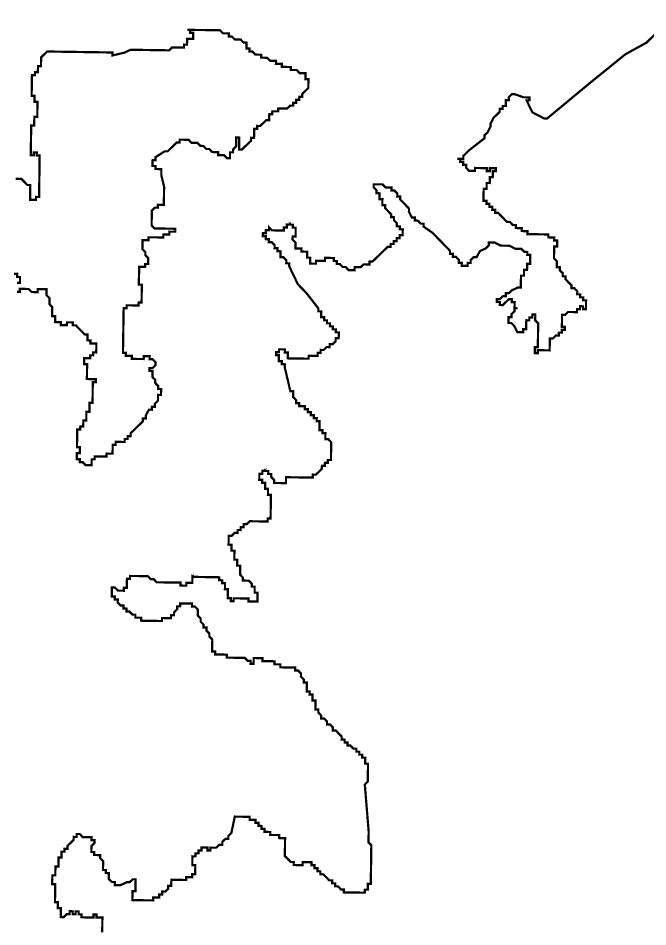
# Model space of a CAD drawing. Header units: metres. Extents: x 257673 to 289848, y 2129691 to 2228029.
# Drawn here: x 270455 to 271297, y 2143651 to 2144867 of the extents above; entities that cross this region are included whole.
import ezdxf

# ---------------------------------------------------------------- set-up
doc = ezdxf.new("R2010")
doc.units = ezdxf.units.M
doc.header["$MEASUREMENT"] = 0
doc.layers.add('HAZARDS LINE', color=1, linetype='Continuous')

msp = doc.modelspace()

# ---------------------------------------------------------------- linework, layer by layer
at = {"layer": 'HAZARDS LINE', "lineweight": 18}
msp.add_lwpolyline([(270567.1, 2143643.6, 2.98, 2.98, 0), (270567.4, 2143663.5, 2.98, 2.98, 0), (270559.4, 2143663.6, 2.98, 2.98, 0), (270559.4, 2143667.6, 2.98, 2.98, 0), (270555.5, 2143667.6, 2.98, 2.98, 0), (270555.4, 2143663.6, 2.98, 2.98, 0), (270539.5, 2143663.8, 2.98, 2.98, 0), (270539.6, 2143667.8, 2.98, 2.98, 0), (270535.6, 2143667.9, 2.98, 2.98, 0), (270535.6, 2143671.8, 2.98, 2.98, 0), (270531.7, 2143671.9, 2.98, 2.98, 0), (270531.6, 2143667.9, 2.98, 2.98, 0), (270527.6, 2143668, 2.98, 2.98, 0), (270527.7, 2143671.9, 2.98, 2.98, 0), (270523.7, 2143672, 2.98, 2.98, 0), (270523.6, 2143668, 2.98, 2.98, 0), (270519.7, 2143668.1, 2.98, 2.98, 0), (270515.6, 2143664.1, 2.98, 2.98, 0), (270511.7, 2143664.2, 2.98, 2.98, 0), (270511.8, 2143676.1, 2.98, 2.98, 0), (270507.8, 2143676.2, 2.98, 2.98, 0), (270507.9, 2143684.1, 2.98, 2.98, 0), (270504, 2143684.2, 2.98, 2.98, 0), (270504.3, 2143708.1, 2.98, 2.98, 0), (270500.3, 2143708.1, 2.98, 2.98, 0), (270500.4, 2143720, 2.98, 2.98, 0), (270504.4, 2143720, 2.98, 2.98, 0), (270504.6, 2143731.9, 2.98, 2.98, 0), (270508.6, 2143731.9, 2.98, 2.98, 0), (270508.7, 2143743.8, 2.98, 2.98, 0), (270512.7, 2143743.8, 2.98, 2.98, 0), (270512.8, 2143751.7, 2.98, 2.98, 0), (270516.8, 2143751.7, 2.98, 2.98, 0), (270516.8, 2143755.6, 2.98, 2.98, 0), (270520.8, 2143755.6, 2.98, 2.98, 0), (270520.8, 2143759.6, 2.98, 2.98, 0), (270524.9, 2143763.5, 2.98, 2.98, 0), (270528.9, 2143767.4, 2.98, 2.98, 0), (270529, 2143771.4, 2.98, 2.98, 0), (270532.9, 2143771.3, 2.98, 2.98, 0), (270533, 2143775.3, 2.98, 2.98, 0), (270537, 2143775.3, 2.98, 2.98, 0), (270540.9, 2143771.2, 2.98, 2.98, 0), (270552.8, 2143771.1, 2.98, 2.98, 0), (270552.8, 2143767.1, 2.98, 2.98, 0), (270556.7, 2143767.1, 2.98, 2.98, 0), (270556.7, 2143763.1, 2.98, 2.98, 0), (270552.7, 2143759.2, 2.98, 2.98, 0), (270552.6, 2143751.2, 2.98, 2.98, 0), (270556.5, 2143751.1, 2.98, 2.98, 0), (270556.5, 2143747.2, 2.98, 2.98, 0), (270564.4, 2143747.1, 2.98, 2.98, 0), (270564.4, 2143743.1, 2.98, 2.98, 0), (270568.3, 2143739.1, 2.98, 2.98, 0), (270568.2, 2143727.1, 2.98, 2.98, 0), (270572.1, 2143727.1, 2.98, 2.98, 0), (270572.1, 2143723.1, 2.98, 2.98, 0), (270576.1, 2143723, 2.98, 2.98, 0), (270576, 2143715.1, 2.98, 2.98, 0), (270579.9, 2143711.1, 2.98, 2.98, 0), (270583.9, 2143711, 2.98, 2.98, 0), (270583.8, 2143707, 2.98, 2.98, 0), (270591.8, 2143706.9, 2.98, 2.98, 0), (270599.8, 2143710.8, 2.98, 2.98, 0), (270603.8, 2143710.8, 2.98, 2.98, 0), (270607.8, 2143714.7, 2.98, 2.98, 0), (270611.8, 2143714.6, 2.98, 2.98, 0), (270611.6, 2143698.7, 2.98, 2.98, 0), (270607.6, 2143698.8, 2.98, 2.98, 0), (270607.4, 2143686.8, 2.98, 2.98, 0), (270635.3, 2143686.5, 2.98, 2.98, 0), (270635.3, 2143690.5, 2.98, 2.98, 0), (270643.3, 2143690.4, 2.98, 2.98, 0), (270643.3, 2143694.3, 2.98, 2.98, 0), (270647.3, 2143694.3, 2.98, 2.98, 0), (270647.4, 2143698.3, 2.98, 2.98, 0), (270651.3, 2143698.2, 2.98, 2.98, 0), (270655.4, 2143702.1, 2.98, 2.98, 0), (270655.4, 2143706.1, 2.98, 2.98, 0), (270659.4, 2143706.1, 2.98, 2.98, 0), (270659.5, 2143714, 2.98, 2.98, 0), (270679.4, 2143713.8, 2.98, 2.98, 0), (270679.4, 2143717.7, 2.98, 2.98, 0), (270687.4, 2143717.6, 2.98, 2.98, 0), (270687.4, 2143721.6, 2.98, 2.98, 0), (270691.4, 2143721.6, 2.98, 2.98, 0), (270691.6, 2143733.5, 2.98, 2.98, 0), (270687.6, 2143733.6, 2.98, 2.98, 0), (270687.7, 2143745.5, 2.98, 2.98, 0), (270691.7, 2143745.4, 2.98, 2.98, 0), (270691.8, 2143749.4, 2.98, 2.98, 0), (270695.8, 2143749.4, 2.98, 2.98, 0), (270695.8, 2143753.3, 2.98, 2.98, 0), (270699.8, 2143753.3, 2.98, 2.98, 0), (270699.8, 2143757.3, 2.98, 2.98, 0), (270707.8, 2143757.2, 2.98, 2.98, 0), (270707.7, 2143753.2, 2.98, 2.98, 0), (270711.7, 2143753.1, 2.98, 2.98, 0), (270711.8, 2143757.1, 2.98, 2.98, 0), (270719.7, 2143757, 2.98, 2.98, 0), (270723.7, 2143760.9, 2.98, 2.98, 0), (270727.7, 2143760.9, 2.98, 2.98, 0), (270727.8, 2143764.9, 2.98, 2.98, 0), (270731.8, 2143768.8, 2.98, 2.98, 0), (270735.8, 2143768.7, 2.98, 2.98, 0), (270735.8, 2143772.7, 2.98, 2.98, 0), (270739.9, 2143776.7, 2.98, 2.98, 0), (270740.2, 2143778.8, 2.98, 2.98, 0), (270744.4, 2143798.6, 2.98, 2.98, 0), (270764.3, 2143798.3, 2.98, 2.98, 0), (270764.3, 2143794.3, 2.98, 2.98, 0), (270772.2, 2143794.2, 2.98, 2.98, 0), (270772.2, 2143790.2, 2.98, 2.98, 0), (270776.1, 2143790.2, 2.98, 2.98, 0), (270776.1, 2143786.2, 2.98, 2.98, 0), (270780, 2143786.1, 2.98, 2.98, 0), (270780, 2143782.2, 2.98, 2.98, 0), (270784, 2143782.1, 2.98, 2.98, 0), (270783.9, 2143778.1, 2.98, 2.98, 0), (270787.9, 2143778.1, 2.98, 2.98, 0), (270791.9, 2143778, 2.98, 2.98, 0), (270791.8, 2143774, 2.98, 2.98, 0), (270803.7, 2143773.9, 2.98, 2.98, 0), (270803.7, 2143769.9, 2.98, 2.98, 0), (270811.6, 2143769.8, 2.98, 2.98, 0), (270811.3, 2143745.9, 2.98, 2.98, 0), (270815.3, 2143741.9, 2.98, 2.98, 0), (270819.2, 2143737.9, 2.98, 2.98, 0), (270823.2, 2143737.8, 2.98, 2.98, 0), (270823.1, 2143733.8, 2.98, 2.98, 0), (270835, 2143733.7, 2.98, 2.98, 0), (270835.1, 2143737.7, 2.98, 2.98, 0), (270847, 2143737.5, 2.98, 2.98, 0), (270847, 2143733.5, 2.98, 2.98, 0), (270851, 2143733.5, 2.98, 2.98, 0), (270850.9, 2143729.5, 2.98, 2.98, 0), (270854.9, 2143729.5, 2.98, 2.98, 0), (270854.8, 2143725.5, 2.98, 2.98, 0), (270858.8, 2143725.4, 2.98, 2.98, 0), (270858.8, 2143721.5, 2.98, 2.98, 0), (270862.7, 2143721.4, 2.98, 2.98, 0), (270866.7, 2143717.4, 2.98, 2.98, 0), (270870.6, 2143713.3, 2.98, 2.98, 0), (270874.6, 2143713.3, 2.98, 2.98, 0), (270874.5, 2143709.3, 2.98, 2.98, 0), (270878.5, 2143709.3, 2.98, 2.98, 0), (270878.4, 2143705.3, 2.98, 2.98, 0), (270882.4, 2143705.2, 2.98, 2.98, 0), (270886.3, 2143701.2, 2.98, 2.98, 0), (270890.3, 2143701.2, 2.98, 2.98, 0), (270890.3, 2143697.2, 2.98, 2.98, 0), (270918.1, 2143696.8, 2.98, 2.98, 0), (270918.2, 2143700.8, 2.98, 2.98, 0), (270922.1, 2143700.8, 2.98, 2.98, 0), (270922.2, 2143708.7, 2.98, 2.98, 0), (270926.2, 2143708.7, 2.98, 2.98, 0), (270926.9, 2143760.4, 2.98, 2.98, 0), (270923, 2143764.4, 2.98, 2.98, 0), (270923.4, 2143777.8, 2.98, 2.98, 0), (270918.2, 2143841.6, 2.98, 2.98, 0), (270922.2, 2143845.5, 2.98, 2.98, 0), (270922.5, 2143869.3, 2.98, 2.98, 0), (270918.6, 2143869.4, 2.98, 2.98, 0), (270918.7, 2143877.4, 2.98, 2.98, 0), (270914.7, 2143877.4, 2.98, 2.98, 0), (270914.8, 2143881.4, 2.98, 2.98, 0), (270910.8, 2143881.5, 2.98, 2.98, 0), (270910.9, 2143885.4, 2.98, 2.98, 0), (270906.9, 2143885.5, 2.98, 2.98, 0), (270906.9, 2143889.5, 2.98, 2.98, 0), (270903, 2143889.5, 2.98, 2.98, 0), (270899, 2143893.6, 2.98, 2.98, 0), (270895.1, 2143893.6, 2.98, 2.98, 0), (270895.1, 2143897.6, 2.98, 2.98, 0), (270891.2, 2143897.6, 2.98, 2.98, 0), (270891.2, 2143901.6, 2.98, 2.98, 0), (270887.2, 2143901.7, 2.98, 2.98, 0), (270887.3, 2143905.7, 2.98, 2.98, 0), (270883.4, 2143909.7, 2.98, 2.98, 0), (270879.5, 2143913.7, 2.98, 2.98, 0), (270875.5, 2143913.8, 2.98, 2.98, 0), (270875.6, 2143917.8, 2.98, 2.98, 0), (270871.6, 2143921.8, 2.98, 2.98, 0), (270867.7, 2143921.9, 2.98, 2.98, 0), (270867.7, 2143925.8, 2.98, 2.98, 0), (270863.8, 2143929.9, 2.98, 2.98, 0), (270859.8, 2143929.9, 2.98, 2.98, 0), (270859.9, 2143933.9, 2.98, 2.98, 0), (270856, 2143937.9, 2.98, 2.98, 0), (270856, 2143941.9, 2.98, 2.98, 0), (270852.1, 2143942, 2.98, 2.98, 0), (270852.2, 2143953.9, 2.98, 2.98, 0), (270848.3, 2143954, 2.98, 2.98, 0), (270848.4, 2143961.9, 2.98, 2.98, 0), (270844.4, 2143962, 2.98, 2.98, 0), (270844.5, 2143965.9, 2.98, 2.98, 0), (270840.5, 2143966, 2.98, 2.98, 0), (270840.7, 2143977.9, 2.98, 2.98, 0), (270836.7, 2143978, 2.98, 2.98, 0), (270836.7, 2143982, 2.98, 2.98, 0), (270832.8, 2143986, 2.98, 2.98, 0), (270832.9, 2143990, 2.98, 2.98, 0), (270829, 2143994, 2.98, 2.98, 0), (270825, 2143994.1, 2.98, 2.98, 0), (270825.1, 2143998, 2.98, 2.98, 0), (270805.2, 2143998.3, 2.98, 2.98, 0), (270805.2, 2144002.3, 2.98, 2.98, 0), (270797.3, 2144002.4, 2.98, 2.98, 0), (270797.4, 2144006.4, 2.98, 2.98, 0), (270781.5, 2144006.6, 2.98, 2.98, 0), (270781.5, 2144010.6, 2.98, 2.98, 0), (270769.6, 2144010.8, 2.98, 2.98, 0), (270769.5, 2144002.8, 2.98, 2.98, 0), (270765.5, 2144002.9, 2.98, 2.98, 0), (270765.6, 2144006.9, 2.98, 2.98, 0), (270761.6, 2144006.9, 2.98, 2.98, 0), (270757.7, 2144011, 2.98, 2.98, 0), (270733.8, 2144011.3, 2.98, 2.98, 0), (270733.9, 2144015.3, 2.98, 2.98, 0), (270718, 2144015.5, 2.98, 2.98, 0), (270718, 2144019.5, 2.98, 2.98, 0), (270714.1, 2144019.6, 2.98, 2.98, 0), (270714.3, 2144035.5, 2.98, 2.98, 0), (270710.4, 2144039.5, 2.98, 2.98, 0), (270710.4, 2144043.5, 2.98, 2.98, 0), (270706.5, 2144047.5, 2.98, 2.98, 0), (270706.6, 2144051.5, 2.98, 2.98, 0), (270702.6, 2144051.5, 2.98, 2.98, 0), (270702.7, 2144055.5, 2.98, 2.98, 0), (270698.7, 2144059.6, 2.98, 2.98, 0), (270698.8, 2144063.5, 2.98, 2.98, 0), (270694.9, 2144067.6, 2.98, 2.98, 0), (270695, 2144075.5, 2.98, 2.98, 0), (270691.1, 2144079.6, 2.98, 2.98, 0), (270687.1, 2144079.6, 2.98, 2.98, 0), (270687.2, 2144083.6, 2.98, 2.98, 0), (270671.3, 2144083.8, 2.98, 2.98, 0), (270671.2, 2144079.9, 2.98, 2.98, 0), (270667.2, 2144079.9, 2.98, 2.98, 0), (270667.2, 2144075.9, 2.98, 2.98, 0), (270663.2, 2144072, 2.98, 2.98, 0), (270663.1, 2144068, 2.98, 2.98, 0), (270659.1, 2144068.1, 2.98, 2.98, 0), (270659.1, 2144064.1, 2.98, 2.98, 0), (270647.1, 2144064.3, 2.98, 2.98, 0), (270647.1, 2144060.3, 2.98, 2.98, 0), (270619.2, 2144060.7, 2.98, 2.98, 0), (270619.3, 2144064.7, 2.98, 2.98, 0), (270611.4, 2144064.8, 2.98, 2.98, 0), (270611.4, 2144068.8, 2.98, 2.98, 0), (270607.4, 2144068.9, 2.98, 2.98, 0), (270603.5, 2144072.9, 2.98, 2.98, 0), (270599.6, 2144073, 2.98, 2.98, 0), (270599.6, 2144076.9, 2.98, 2.98, 0), (270595.6, 2144077, 2.98, 2.98, 0), (270595.7, 2144081, 2.98, 2.98, 0), (270591.7, 2144081, 2.98, 2.98, 0), (270587.8, 2144085.1, 2.98, 2.98, 0), (270587.9, 2144089, 2.98, 2.98, 0), (270583.9, 2144089.1, 2.98, 2.98, 0), (270583.9, 2144093.1, 2.98, 2.98, 0), (270580, 2144093.1, 2.98, 2.98, 0), (270580.1, 2144105.1, 2.98, 2.98, 0), (270584.1, 2144105, 2.98, 2.98, 0), (270588, 2144101, 2.98, 2.98, 0), (270596, 2144100.8, 2.98, 2.98, 0), (270596, 2144104.8, 2.98, 2.98, 0), (270600, 2144104.8, 2.98, 2.98, 0), (270600.2, 2144116.7, 2.98, 2.98, 0), (270604.2, 2144116.6, 2.98, 2.98, 0), (270604.2, 2144120.6, 2.98, 2.98, 0), (270628.1, 2144120.3, 2.98, 2.98, 0), (270632, 2144116.2, 2.98, 2.98, 0), (270636, 2144116.2, 2.98, 2.98, 0), (270639.9, 2144112.1, 2.98, 2.98, 0), (270671.7, 2144111.7, 2.98, 2.98, 0), (270671.6, 2144107.7, 2.98, 2.98, 0), (270679.6, 2144107.6, 2.98, 2.98, 0), (270679.6, 2144111.5, 2.98, 2.98, 0), (270687.6, 2144111.4, 2.98, 2.98, 0), (270687.7, 2144119.4, 2.98, 2.98, 0), (270723.5, 2144118.8, 2.98, 2.98, 0), (270723.4, 2144114.9, 2.98, 2.98, 0), (270727.4, 2144114.8, 2.98, 2.98, 0), (270727.3, 2144110.8, 2.98, 2.98, 0), (270731.3, 2144110.8, 2.98, 2.98, 0), (270731.2, 2144102.8, 2.98, 2.98, 0), (270735.2, 2144102.8, 2.98, 2.98, 0), (270735, 2144090.8, 2.98, 2.98, 0), (270739, 2144090.8, 2.98, 2.98, 0), (270738.9, 2144086.8, 2.98, 2.98, 0), (270742.9, 2144086.7, 2.98, 2.98, 0), (270742.9, 2144090.7, 2.98, 2.98, 0), (270762.8, 2144090.4, 2.98, 2.98, 0), (270762.8, 2144086.4, 2.98, 2.98, 0), (270774.7, 2144086.3, 2.98, 2.98, 0), (270774.9, 2144098.2, 2.98, 2.98, 0), (270770.9, 2144098.3, 2.98, 2.98, 0), (270771, 2144106.2, 2.98, 2.98, 0), (270767, 2144106.3, 2.98, 2.98, 0), (270767.1, 2144110.2, 2.98, 2.98, 0), (270763.2, 2144114.3, 2.98, 2.98, 0), (270755.2, 2144114.4, 2.98, 2.98, 0), (270755.3, 2144118.4, 2.98, 2.98, 0), (270751.4, 2144122.4, 2.98, 2.98, 0), (270751.5, 2144134.3, 2.98, 2.98, 0), (270747.6, 2144134.4, 2.98, 2.98, 0), (270747.7, 2144142.3, 2.98, 2.98, 0), (270743.7, 2144142.4, 2.98, 2.98, 0), (270743.9, 2144154.3, 2.98, 2.98, 0), (270739.9, 2144154.4, 2.98, 2.98, 0), (270740, 2144162.3, 2.98, 2.98, 0), (270736.1, 2144162.4, 2.98, 2.98, 0), (270736.2, 2144174.3, 2.98, 2.98, 0), (270740.2, 2144174.3, 2.98, 2.98, 0), (270744.2, 2144178.2, 2.98, 2.98, 0), (270748.2, 2144178.1, 2.98, 2.98, 0), (270748.3, 2144182.1, 2.98, 2.98, 0), (270752.2, 2144182, 2.98, 2.98, 0), (270752.3, 2144186, 2.98, 2.98, 0), (270756.3, 2144186, 2.98, 2.98, 0), (270756.3, 2144189.9, 2.98, 2.98, 0), (270760.3, 2144189.9, 2.98, 2.98, 0), (270764.4, 2144193.8, 2.98, 2.98, 0), (270788.2, 2144193.4, 2.98, 2.98, 0), (270788.3, 2144197.4, 2.98, 2.98, 0), (270792.2, 2144197.3, 2.98, 2.98, 0), (270792.7, 2144229.2, 2.98, 2.98, 0), (270788.7, 2144229.2, 2.98, 2.98, 0), (270788.8, 2144237.2, 2.98, 2.98, 0), (270784.9, 2144237.2, 2.98, 2.98, 0), (270785, 2144245.2, 2.98, 2.98, 0), (270781, 2144245.2, 2.98, 2.98, 0), (270781.1, 2144249.2, 2.98, 2.98, 0), (270777.1, 2144249.3, 2.98, 2.98, 0), (270777.2, 2144257.2, 2.98, 2.98, 0), (270781.2, 2144257.2, 2.98, 2.98, 0), (270781.3, 2144261.1, 2.98, 2.98, 0), (270785.2, 2144261.1, 2.98, 2.98, 0), (270789.2, 2144261, 2.98, 2.98, 0), (270789.1, 2144257, 2.98, 2.98, 0), (270793.1, 2144257, 2.98, 2.98, 0), (270793.1, 2144253, 2.98, 2.98, 0), (270797, 2144249, 2.98, 2.98, 0), (270796.9, 2144245, 2.98, 2.98, 0), (270812.8, 2144244.8, 2.98, 2.98, 0), (270812.9, 2144252.7, 2.98, 2.98, 0), (270848.7, 2144252.2, 2.98, 2.98, 0), (270848.8, 2144256.2, 2.98, 2.98, 0), (270852.7, 2144256.1, 2.98, 2.98, 0), (270856.8, 2144260, 2.98, 2.98, 0), (270860.8, 2144263.9, 2.98, 2.98, 0), (270860.9, 2144267.9, 2.98, 2.98, 0), (270864.8, 2144267.8, 2.98, 2.98, 0), (270864.9, 2144271.8, 2.98, 2.98, 0), (270868.9, 2144271.8, 2.98, 2.98, 0), (270868.9, 2144275.7, 2.98, 2.98, 0), (270872.9, 2144275.7, 2.98, 2.98, 0), (270873.3, 2144299.5, 2.98, 2.98, 0), (270869.4, 2144303.6, 2.98, 2.98, 0), (270865.4, 2144303.6, 2.98, 2.98, 0), (270865.5, 2144311.6, 2.98, 2.98, 0), (270861.5, 2144311.6, 2.98, 2.98, 0), (270861.6, 2144315.6, 2.98, 2.98, 0), (270857.6, 2144315.7, 2.98, 2.98, 0), (270857.8, 2144327.6, 2.98, 2.98, 0), (270853.8, 2144327.7, 2.98, 2.98, 0), (270853.9, 2144331.6, 2.98, 2.98, 0), (270849.9, 2144331.7, 2.98, 2.98, 0), (270849.9, 2144335.7, 2.98, 2.98, 0), (270846, 2144335.7, 2.98, 2.98, 0), (270846, 2144339.7, 2.98, 2.98, 0), (270842.1, 2144339.8, 2.98, 2.98, 0), (270842.1, 2144343.7, 2.98, 2.98, 0), (270838.1, 2144343.8, 2.98, 2.98, 0), (270838.2, 2144347.8, 2.98, 2.98, 0), (270830.3, 2144347.9, 2.98, 2.98, 0), (270830.3, 2144351.9, 2.98, 2.98, 0), (270826.3, 2144351.9, 2.98, 2.98, 0), (270826.4, 2144355.9, 2.98, 2.98, 0), (270822.5, 2144359.9, 2.98, 2.98, 0), (270822.6, 2144367.9, 2.98, 2.98, 0), (270818.6, 2144367.9, 2.98, 2.98, 0), (270814.9, 2144383.9, 2.98, 2.98, 0), (270811.1, 2144399.9, 2.98, 2.98, 0), (270811.2, 2144403.8, 2.98, 2.98, 0), (270807.2, 2144403.9, 2.98, 2.98, 0), (270807.3, 2144407.9, 2.98, 2.98, 0), (270803.3, 2144407.9, 2.98, 2.98, 0), (270803.4, 2144415.9, 2.98, 2.98, 0), (270799.5, 2144415.9, 2.98, 2.98, 0), (270799.5, 2144419.9, 2.98, 2.98, 0), (270803.5, 2144419.9, 2.98, 2.98, 0), (270803.5, 2144423.8, 2.98, 2.98, 0), (270811.5, 2144423.7, 2.98, 2.98, 0), (270811.4, 2144419.7, 2.98, 2.98, 0), (270815.4, 2144419.7, 2.98, 2.98, 0), (270815.3, 2144411.7, 2.98, 2.98, 0), (270843.1, 2144411.3, 2.98, 2.98, 0), (270843.2, 2144415.3, 2.98, 2.98, 0), (270855.1, 2144415.1, 2.98, 2.98, 0), (270855.2, 2144419.1, 2.98, 2.98, 0), (270859.1, 2144419, 2.98, 2.98, 0), (270859.2, 2144423, 2.98, 2.98, 0), (270863.2, 2144422.9, 2.98, 2.98, 0), (270867.2, 2144426.9, 2.98, 2.98, 0), (270871.2, 2144426.8, 2.98, 2.98, 0), (270871.2, 2144430.8, 2.98, 2.98, 0), (270875.2, 2144430.7, 2.98, 2.98, 0), (270879.2, 2144434.6, 2.98, 2.98, 0), (270879.3, 2144438.6, 2.98, 2.98, 0), (270883.3, 2144438.6, 2.98, 2.98, 0), (270883.4, 2144446.5, 2.98, 2.98, 0), (270879.4, 2144446.6, 2.98, 2.98, 0), (270879.5, 2144450.5, 2.98, 2.98, 0), (270875.5, 2144450.6, 2.98, 2.98, 0), (270875.6, 2144454.6, 2.98, 2.98, 0), (270871.6, 2144454.6, 2.98, 2.98, 0), (270871.7, 2144458.6, 2.98, 2.98, 0), (270867.7, 2144458.7, 2.98, 2.98, 0), (270867.7, 2144462.6, 2.98, 2.98, 0), (270863.8, 2144462.7, 2.98, 2.98, 0), (270863.8, 2144466.7, 2.98, 2.98, 0), (270859.8, 2144466.7, 2.98, 2.98, 0), (270860, 2144474.7, 2.98, 2.98, 0), (270856, 2144474.7, 2.98, 2.98, 0), (270856, 2144478.7, 2.98, 2.98, 0), (270840.4, 2144498.8, 2.98, 2.98, 0), (270828.7, 2144510.9, 2.98, 2.98, 0), (270817.1, 2144535, 2.98, 2.98, 0), (270817.2, 2144538.9, 2.98, 2.98, 0), (270813.2, 2144539, 2.98, 2.98, 0), (270813.3, 2144543, 2.98, 2.98, 0), (270809.4, 2144547, 2.98, 2.98, 0), (270805.4, 2144547.1, 2.98, 2.98, 0), (270805.5, 2144555, 2.98, 2.98, 0), (270801.5, 2144555.1, 2.98, 2.98, 0), (270801.6, 2144559.1, 2.98, 2.98, 0), (270797.6, 2144559.1, 2.98, 2.98, 0), (270797.7, 2144563.1, 2.98, 2.98, 0), (270793.7, 2144567.1, 2.98, 2.98, 0), (270789.8, 2144567.2, 2.98, 2.98, 0), (270789.8, 2144571.2, 2.98, 2.98, 0), (270785.9, 2144571.2, 2.98, 2.98, 0), (270785.9, 2144575.2, 2.98, 2.98, 0), (270781.9, 2144575.3, 2.98, 2.98, 0), (270782, 2144579.2, 2.98, 2.98, 0), (270786, 2144579.2, 2.98, 2.98, 0), (270786, 2144583.2, 2.98, 2.98, 0), (270790, 2144583.1, 2.98, 2.98, 0), (270790.1, 2144587.1, 2.98, 2.98, 0), (270794, 2144583, 2.98, 2.98, 0), (270809.9, 2144582.8, 2.98, 2.98, 0), (270809.9, 2144586.8, 2.98, 2.98, 0), (270813.9, 2144586.7, 2.98, 2.98, 0), (270814, 2144590.7, 2.98, 2.98, 0), (270817.9, 2144590.6, 2.98, 2.98, 0), (270821.9, 2144590.6, 2.98, 2.98, 0), (270821.9, 2144586.6, 2.98, 2.98, 0), (270825.8, 2144586.5, 2.98, 2.98, 0), (270825.7, 2144574.6, 2.98, 2.98, 0), (270821.7, 2144574.7, 2.98, 2.98, 0), (270821.6, 2144570.7, 2.98, 2.98, 0), (270825.5, 2144566.7, 2.98, 2.98, 0), (270825.4, 2144558.7, 2.98, 2.98, 0), (270833.4, 2144558.6, 2.98, 2.98, 0), (270833.3, 2144554.6, 2.98, 2.98, 0), (270841.3, 2144554.5, 2.98, 2.98, 0), (270841.2, 2144546.5, 2.98, 2.98, 0), (270845.1, 2144546.5, 2.98, 2.98, 0), (270845, 2144538.5, 2.98, 2.98, 0), (270853, 2144538.4, 2.98, 2.98, 0), (270853, 2144542.4, 2.98, 2.98, 0), (270864.9, 2144542.2, 2.98, 2.98, 0), (270865, 2144546.2, 2.98, 2.98, 0), (270876.9, 2144546, 2.98, 2.98, 0), (270876.9, 2144542, 2.98, 2.98, 0), (270880.8, 2144542, 2.98, 2.98, 0), (270880.8, 2144538, 2.98, 2.98, 0), (270884.8, 2144537.9, 2.98, 2.98, 0), (270888.7, 2144533.9, 2.98, 2.98, 0), (270892.6, 2144533.9, 2.98, 2.98, 0), (270896.6, 2144529.8, 2.98, 2.98, 0), (270904.5, 2144529.7, 2.98, 2.98, 0), (270904.6, 2144533.7, 2.98, 2.98, 0), (270912.5, 2144533.6, 2.98, 2.98, 0), (270916.6, 2144537.5, 2.98, 2.98, 0), (270924.5, 2144537.4, 2.98, 2.98, 0), (270924.6, 2144541.3, 2.98, 2.98, 0), (270928.5, 2144541.3, 2.98, 2.98, 0), (270932.6, 2144545.2, 2.98, 2.98, 0), (270948.7, 2144560.9, 2.98, 2.98, 0), (270952.7, 2144560.8, 2.98, 2.98, 0), (270952.7, 2144564.8, 2.98, 2.98, 0), (270956.7, 2144564.7, 2.98, 2.98, 0), (270956.8, 2144568.7, 2.98, 2.98, 0), (270960.8, 2144568.6, 2.98, 2.98, 0), (270960.8, 2144572.6, 2.98, 2.98, 0), (270964.8, 2144572.5, 2.98, 2.98, 0), (270964.8, 2144576.5, 2.98, 2.98, 0), (270968.8, 2144576.5, 2.98, 2.98, 0), (270968.9, 2144584.4, 2.98, 2.98, 0), (270965, 2144584.5, 2.98, 2.98, 0), (270965, 2144588.4, 2.98, 2.98, 0), (270961, 2144588.5, 2.98, 2.98, 0), (270961.1, 2144592.5, 2.98, 2.98, 0), (270957.2, 2144596.5, 2.98, 2.98, 0), (270957.2, 2144600.5, 2.98, 2.98, 0), (270953.3, 2144600.6, 2.98, 2.98, 0), (270953.3, 2144604.5, 2.98, 2.98, 0), (270949.4, 2144608.6, 2.98, 2.98, 0), (270945.5, 2144612.6, 2.98, 2.98, 0), (270945.6, 2144616.6, 2.98, 2.98, 0), (270941.6, 2144616.6, 2.98, 2.98, 0), (270941.7, 2144624.6, 2.98, 2.98, 0), (270937.7, 2144624.6, 2.98, 2.98, 0), (270937.8, 2144632.6, 2.98, 2.98, 0), (270933.9, 2144632.7, 2.98, 2.98, 0), (270933.9, 2144636.6, 2.98, 2.98, 0), (270930, 2144640.7, 2.98, 2.98, 0), (270930.1, 2144644.6, 2.98, 2.98, 0), (270942, 2144644.5, 2.98, 2.98, 0), (270945.9, 2144640.4, 2.98, 2.98, 0), (270953.9, 2144640.3, 2.98, 2.98, 0), (270953.8, 2144636.3, 2.98, 2.98, 0), (270957.8, 2144636.3, 2.98, 2.98, 0), (270961.7, 2144632.2, 2.98, 2.98, 0), (270961.6, 2144628.3, 2.98, 2.98, 0), (270965.6, 2144628.2, 2.98, 2.98, 0), (270965.6, 2144624.2, 2.98, 2.98, 0), (270969.5, 2144620.2, 2.98, 2.98, 0), (270973.4, 2144616.2, 2.98, 2.98, 0), (270977.3, 2144612.1, 2.98, 2.98, 0), (270977.2, 2144608.1, 2.98, 2.98, 0), (270981.1, 2144600.1, 2.98, 2.98, 0), (270985.1, 2144600.1, 2.98, 2.98, 0), (270985, 2144596.1, 2.98, 2.98, 0), (270989, 2144596, 2.98, 2.98, 0), (270992.9, 2144592, 2.98, 2.98, 0), (270996.9, 2144592, 2.98, 2.98, 0), (270996.8, 2144588, 2.98, 2.98, 0), (271008.6, 2144579.8, 2.98, 2.98, 0), (271020.4, 2144567.7, 2.98, 2.98, 0), (271024.3, 2144563.7, 2.98, 2.98, 0), (271028.2, 2144559.7, 2.98, 2.98, 0), (271032.1, 2144555.6, 2.98, 2.98, 0), (271032.1, 2144551.7, 2.98, 2.98, 0), (271036, 2144551.6, 2.98, 2.98, 0), (271036, 2144547.6, 2.98, 2.98, 0), (271040, 2144547.6, 2.98, 2.98, 0), (271043.9, 2144543.5, 2.98, 2.98, 0), (271043.8, 2144539.6, 2.98, 2.98, 0), (271047.8, 2144539.5, 2.98, 2.98, 0), (271047.7, 2144535.5, 2.98, 2.98, 0), (271055.7, 2144535.4, 2.98, 2.98, 0), (271055.7, 2144539.4, 2.98, 2.98, 0), (271059.7, 2144539.3, 2.98, 2.98, 0), (271059.8, 2144543.3, 2.98, 2.98, 0), (271063.8, 2144547.2, 2.98, 2.98, 0), (271067.8, 2144547.2, 2.98, 2.98, 0), (271071.9, 2144555.1, 2.98, 2.98, 0), (271079.9, 2144558.9, 2.98, 2.98, 0), (271083.9, 2144562.8, 2.98, 2.98, 0), (271084, 2144566.8, 2.98, 2.98, 0), (271091.9, 2144566.7, 2.98, 2.98, 0), (271099.8, 2144562.6, 2.98, 2.98, 0), (271111.7, 2144562.4, 2.98, 2.98, 0), (271119.6, 2144558.3, 2.98, 2.98, 0), (271127.6, 2144558.2, 2.98, 2.98, 0), (271131.5, 2144554.2, 2.98, 2.98, 0), (271135.5, 2144554.1, 2.98, 2.98, 0), (271135.4, 2144550.1, 2.98, 2.98, 0), (271139.4, 2144550.1, 2.98, 2.98, 0), (271139.2, 2144538.1, 2.98, 2.98, 0), (271135.2, 2144538.2, 2.98, 2.98, 0), (271135.1, 2144530.3, 2.98, 2.98, 0), (271131.1, 2144530.3, 2.98, 2.98, 0), (271131, 2144522.4, 2.98, 2.98, 0), (271127, 2144522.4, 2.98, 2.98, 0), (271126.8, 2144506.5, 2.98, 2.98, 0), (271122.8, 2144506.6, 2.98, 2.98, 0), (271114.8, 2144502.7, 2.98, 2.98, 0), (271110.8, 2144498.8, 2.98, 2.98, 0), (271106.8, 2144498.9, 2.98, 2.98, 0), (271106.8, 2144494.9, 2.98, 2.98, 0), (271102.8, 2144494.9, 2.98, 2.98, 0), (271098.8, 2144491, 2.98, 2.98, 0), (271094.8, 2144491.1, 2.98, 2.98, 0), (271094.7, 2144487.1, 2.98, 2.98, 0), (271098.7, 2144487.1, 2.98, 2.98, 0), (271098.6, 2144483.1, 2.98, 2.98, 0), (271102.6, 2144483, 2.98, 2.98, 0), (271106.6, 2144486.9, 2.98, 2.98, 0), (271110.7, 2144490.9, 2.98, 2.98, 0), (271114.7, 2144490.8, 2.98, 2.98, 0), (271114.6, 2144486.8, 2.98, 2.98, 0), (271118.6, 2144486.8, 2.98, 2.98, 0), (271118.4, 2144478.8, 2.98, 2.98, 0), (271122.4, 2144478.7, 2.98, 2.98, 0), (271118.4, 2144478.8, 2.98, 2.98, 0), (271118.4, 2144474.8, 2.98, 2.98, 0), (271114.4, 2144470.9, 2.98, 2.98, 0), (271114.3, 2144466.9, 2.98, 2.98, 0), (271110.3, 2144467, 2.98, 2.98, 0), (271110.2, 2144459, 2.98, 2.98, 0), (271114.2, 2144459, 2.98, 2.98, 0), (271118.1, 2144455, 2.98, 2.98, 0), (271122, 2144446.9, 2.98, 2.98, 0), (271129.9, 2144446.8, 2.98, 2.98, 0), (271130, 2144450.8, 2.98, 2.98, 0), (271133.9, 2144450.7, 2.98, 2.98, 0), (271134.1, 2144462.7, 2.98, 2.98, 0), (271138.1, 2144462.6, 2.98, 2.98, 0), (271138.1, 2144466.6, 2.98, 2.98, 0), (271142.1, 2144466.5, 2.98, 2.98, 0), (271142.2, 2144470.5, 2.98, 2.98, 0), (271146.2, 2144470.4, 2.98, 2.98, 0), (271146, 2144462.5, 2.98, 2.98, 0), (271150, 2144458.5, 2.98, 2.98, 0), (271149.5, 2144426.7, 2.98, 2.98, 0), (271145.5, 2144426.7, 2.98, 2.98, 0), (271145.4, 2144418.8, 2.98, 2.98, 0), (271149.4, 2144418.7, 2.98, 2.98, 0), (271149.4, 2144422.7, 2.98, 2.98, 0), (271165.3, 2144422.4, 2.98, 2.98, 0), (271165.6, 2144438.3, 2.98, 2.98, 0), (271169.5, 2144438.3, 2.98, 2.98, 0), (271173.6, 2144442.2, 2.98, 2.98, 0), (271177.5, 2144442.1, 2.98, 2.98, 0), (271177.6, 2144446.1, 2.98, 2.98, 0), (271181.6, 2144446.1, 2.98, 2.98, 0), (271181.6, 2144450, 2.98, 2.98, 0), (271185.6, 2144450, 2.98, 2.98, 0), (271185.7, 2144454, 2.98, 2.98, 0), (271181.7, 2144454, 2.98, 2.98, 0), (271181.9, 2144469.9, 2.98, 2.98, 0), (271185.9, 2144469.9, 2.98, 2.98, 0), (271189.9, 2144473.8, 2.98, 2.98, 0), (271201.9, 2144473.6, 2.98, 2.98, 0), (271201.9, 2144477.6, 2.98, 2.98, 0), (271205.9, 2144477.5, 2.98, 2.98, 0), (271206, 2144481.5, 2.98, 2.98, 0), (271209.9, 2144481.4, 2.98, 2.98, 0), (271209.9, 2144477.5, 2.98, 2.98, 0), (271213.8, 2144477.4, 2.98, 2.98, 0), (271214, 2144489.3, 2.98, 2.98, 0), (271210, 2144489.4, 2.98, 2.98, 0), (271210.1, 2144493.4, 2.98, 2.98, 0), (271206.1, 2144493.4, 2.98, 2.98, 0), (271206.2, 2144497.4, 2.98, 2.98, 0), (271202.2, 2144497.4, 2.98, 2.98, 0), (271202.3, 2144501.4, 2.98, 2.98, 0), (271198.4, 2144505.5, 2.98, 2.98, 0), (271194.4, 2144505.5, 2.98, 2.98, 0), (271194.4, 2144509.5, 2.98, 2.98, 0), (271190.5, 2144513.5, 2.98, 2.98, 0), (271186.6, 2144517.6, 2.98, 2.98, 0), (271186.7, 2144521.5, 2.98, 2.98, 0), (271182.7, 2144521.6, 2.98, 2.98, 0), (271182.8, 2144525.6, 2.98, 2.98, 0), (271178.8, 2144529.6, 2.98, 2.98, 0), (271178.9, 2144533.6, 2.98, 2.98, 0), (271174.9, 2144533.6, 2.98, 2.98, 0), (271175, 2144541.6, 2.98, 2.98, 0), (271171.1, 2144545.6, 2.98, 2.98, 0), (271171.4, 2144561.5, 2.98, 2.98, 0), (271175.3, 2144561.5, 2.98, 2.98, 0), (271175.5, 2144569.4, 2.98, 2.98, 0), (271171.5, 2144569.5, 2.98, 2.98, 0), (271171.5, 2144573.5, 2.98, 2.98, 0), (271163.6, 2144573.6, 2.98, 2.98, 0), (271163.6, 2144577.5, 2.98, 2.98, 0), (271135.8, 2144578, 2.98, 2.98, 0), (271135.9, 2144581.9, 2.98, 2.98, 0), (271127.9, 2144582.1, 2.98, 2.98, 0), (271128, 2144586, 2.98, 2.98, 0), (271120, 2144586.1, 2.98, 2.98, 0), (271120.1, 2144590.1, 2.98, 2.98, 0), (271116.1, 2144590.2, 2.98, 2.98, 0), (271112.2, 2144594.2, 2.98, 2.98, 0), (271108.2, 2144594.3, 2.98, 2.98, 0), (271104.3, 2144598.3, 2.98, 2.98, 0), (271100.4, 2144602.3, 2.98, 2.98, 0), (271096.5, 2144606.4, 2.98, 2.98, 0), (271092.5, 2144606.4, 2.98, 2.98, 0), (271092.6, 2144610.4, 2.98, 2.98, 0), (271088.6, 2144610.5, 2.98, 2.98, 0), (271088.7, 2144614.4, 2.98, 2.98, 0), (271084.7, 2144614.5, 2.98, 2.98, 0), (271084.7, 2144618.5, 2.98, 2.98, 0), (271080.8, 2144618.5, 2.98, 2.98, 0), (271080.8, 2144622.5, 2.98, 2.98, 0), (271076.8, 2144622.6, 2.98, 2.98, 0), (271077.1, 2144638.5, 2.98, 2.98, 0), (271081.1, 2144638.4, 2.98, 2.98, 0), (271081.2, 2144646.4, 2.98, 2.98, 0), (271085.2, 2144646.3, 2.98, 2.98, 0), (271085.3, 2144654.3, 2.98, 2.98, 0), (271089.2, 2144654.2, 2.98, 2.98, 0), (271089.4, 2144662.2, 2.98, 2.98, 0), (271093.3, 2144662.1, 2.98, 2.98, 0), (271093.4, 2144666.1, 2.98, 2.98, 0), (271085.4, 2144666.2, 2.98, 2.98, 0), (271085.4, 2144662.2, 2.98, 2.98, 0), (271081.4, 2144662.3, 2.98, 2.98, 0), (271081.5, 2144666.2, 2.98, 2.98, 0), (271065.6, 2144666.5, 2.98, 2.98, 0), (271065.5, 2144662.5, 2.98, 2.98, 0), (271057.6, 2144662.6, 2.98, 2.98, 0), (271053.6, 2144666.7, 2.98, 2.98, 0), (271053.7, 2144670.6, 2.98, 2.98, 0), (271049.7, 2144670.7, 2.98, 2.98, 0), (271049.8, 2144674.7, 2.98, 2.98, 0), (271045.8, 2144674.7, 2.98, 2.98, 0), (271045.9, 2144678.7, 2.98, 2.98, 0), (271041.9, 2144678.8, 2.98, 2.98, 0), (271045.9, 2144678.7, 2.98, 2.98, 0), (271049.9, 2144678.6, 2.98, 2.98, 0), (271049.9, 2144682.6, 2.98, 2.98, 0), (271058, 2144690.5, 2.98, 2.98, 0), (271078.1, 2144706.1, 2.98, 2.98, 0), (271078.1, 2144710, 2.98, 2.98, 0), (271082.2, 2144714, 2.98, 2.98, 0), (271086.3, 2144721.8, 2.98, 2.98, 0), (271086.3, 2144725.8, 2.98, 2.98, 0), (271090.4, 2144733.7, 2.98, 2.98, 0), (271094.5, 2144737.6, 2.98, 2.98, 0), (271098.5, 2144741.5, 2.98, 2.98, 0), (271098.6, 2144745.5, 2.98, 2.98, 0), (271102.5, 2144745.5, 2.98, 2.98, 0), (271102.6, 2144749.4, 2.98, 2.98, 0), (271106.6, 2144749.4, 2.98, 2.98, 0), (271106.7, 2144757.3, 2.98, 2.98, 0), (271110.7, 2144757.3, 2.98, 2.98, 0), (271110.7, 2144761.2, 2.98, 2.98, 0), (271114.7, 2144765.2, 2.98, 2.98, 0), (271118.7, 2144765.1, 2.98, 2.98, 0), (271130.6, 2144761, 2.98, 2.98, 0), (271138.5, 2144760.8, 2.98, 2.98, 0), (271138.5, 2144756.9, 2.98, 2.98, 0), (271134.5, 2144756.9, 2.98, 2.98, 0), (271142.2, 2144740.9, 2.98, 2.98, 0), (271158, 2144732.7, 2.98, 2.98, 0), (271162, 2144732.7, 2.98, 2.98, 0), (271218.3, 2144779.5, 2.98, 2.98, 0), (271266.6, 2144818.6, 2.98, 2.98, 0), (271294.7, 2144834.1, 2.98, 2.98, 0), (271327, 2144865.4, 2.98, 2.98, 0)], format="xyseb", dxfattribs=at)
at = {"layer": 'HAZARDS LINE', "lineweight": 0, "const_width": 2.98}
for points in [[(270453, 2144500.8), (270456.9, 2144500.7), (270457, 2144504.7), (270461, 2144504.7), (270465, 2144504.6), (270468.9, 2144504.5), (270472.8, 2144500.5), (270476.8, 2144500.4), (270480.8, 2144500.4), (270480.9, 2144504.4), (270484.8, 2144504.3), (270488.8, 2144504.2), (270492.8, 2144504.2), (270492.7, 2144500.2), (270492.7, 2144496.2), (270496.6, 2144492.2), (270496.5, 2144484.3), (270500.4, 2144480.2), (270500.3, 2144476.2), (270500.3, 2144472.3), (270500.2, 2144468.3), (270504.2, 2144468.2), (270504.1, 2144464.3), (270504.1, 2144460.3), (270508, 2144460.2), (270512, 2144460.2), (270511.9, 2144456.2), (270515.9, 2144456.1), (270519.9, 2144456.1), (270520, 2144460), (270523.9, 2144460), (270527.9, 2144459.9), (270527.8, 2144455.9), (270531.8, 2144455.9), (270535.7, 2144451.9), (270539.7, 2144447.8), (270543.6, 2144443.8), (270547.5, 2144443.7), (270547.5, 2144439.8), (270547.4, 2144435.8), (270551.4, 2144435.7), (270551.3, 2144431.7), (270555.3, 2144431.7), (270559.3, 2144431.6), (270559.2, 2144427.6), (270559.2, 2144423.7), (270559.1, 2144419.7), (270555.1, 2144419.8), (270555.1, 2144415.8), (270551.1, 2144415.8), (270551, 2144411.9), (270547.1, 2144411.9), (270543.1, 2144412), (270543, 2144408), (270543, 2144404), (270547, 2144404), (270546.9, 2144400), (270546.8, 2144396), (270546.8, 2144392), (270546.7, 2144388.1), (270546.7, 2144384.1), (270550.6, 2144384), (270554.6, 2144384), (270558.6, 2144383.9), (270558.5, 2144379.9), (270554.5, 2144380), (270554.5, 2144376), (270554.4, 2144372.1), (270554.4, 2144368.1), (270554.3, 2144364.1), (270554.3, 2144360.1), (270554.2, 2144356.1), (270554.1, 2144352.2), (270550.2, 2144352.2), (270550.1, 2144348.3), (270550, 2144344.3), (270550, 2144340.3), (270546, 2144340.4), (270545.9, 2144336.4), (270545.9, 2144332.4), (270545.8, 2144328.4), (270541.9, 2144328.5), (270541.8, 2144324.5), (270541.7, 2144320.5), (270537.8, 2144320.6), (270537.7, 2144316.6), (270533.7, 2144316.7), (270533.7, 2144312.7), (270533.6, 2144308.7), (270533.6, 2144304.8), (270533.5, 2144300.8), (270533.4, 2144296.8), (270533.4, 2144292.8), (270537.4, 2144292.8), (270537.3, 2144288.8), (270537.2, 2144284.8), (270533.3, 2144284.9), (270533.2, 2144280.9), (270533.1, 2144276.9), (270537.1, 2144276.9), (270537.1, 2144272.9), (270541, 2144272.8), (270544.9, 2144268.8), (270548.9, 2144268.7), (270552.9, 2144268.7), (270553, 2144272.7), (270553, 2144276.6), (270557, 2144276.6), (270557, 2144280.6), (270561, 2144280.5), (270565, 2144280.4), (270569, 2144280.4), (270572.9, 2144280.3), (270573, 2144284.3), (270577, 2144284.2), (270581, 2144284.2), (270581, 2144288.2), (270581.1, 2144292.1), (270581.1, 2144296.1), (270585.1, 2144296), (270585.2, 2144300), (270589.1, 2144300), (270593.1, 2144299.9), (270597.1, 2144299.8), (270597.2, 2144303.8), (270601.1, 2144303.8), (270601.2, 2144307.7), (270605.2, 2144307.7), (270605.2, 2144311.7), (270609.3, 2144315.6), (270613.3, 2144319.5), (270617.3, 2144323.4), (270621.4, 2144327.3), (270621.4, 2144331.3), (270625.4, 2144331.2), (270625.4, 2144335.2), (270629.5, 2144343.1), (270633.5, 2144343), (270633.6, 2144347), (270637.5, 2144347), (270637.6, 2144350.9), (270641.6, 2144354.9), (270641.7, 2144358.8), (270641.8, 2144362.8), (270645.7, 2144362.7), (270645.8, 2144366.7), (270645.9, 2144370.7), (270641.9, 2144370.8), (270641.9, 2144374.7), (270638, 2144378.8), (270638.1, 2144382.7), (270634.2, 2144386.8), (270634.2, 2144390.7), (270634.3, 2144394.7), (270630.3, 2144394.8), (270630.4, 2144398.8), (270634.3, 2144398.7), (270638.4, 2144402.6), (270638.4, 2144406.6), (270634.5, 2144410.6), (270630.5, 2144410.7), (270630.6, 2144414.7), (270626.6, 2144414.7), (270622.7, 2144414.8), (270622.6, 2144410.8), (270618.6, 2144410.9), (270614.6, 2144410.9), (270610.7, 2144411), (270606.7, 2144411), (270606.8, 2144415), (270602.8, 2144415.1), (270598.8, 2144415.1), (270598.9, 2144419.1), (270594.9, 2144419.2), (270594.9, 2144423.1), (270595, 2144427.1), (270595.1, 2144431.1), (270595.1, 2144435.1), (270595.2, 2144439), (270595.3, 2144447), (270595.4, 2144451), (270595.4, 2144454.9), (270595.5, 2144458.9), (270595.5, 2144462.9), (270595.6, 2144466.9), (270595.7, 2144470.8), (270595.7, 2144474.8), (270595.8, 2144478.8), (270599.7, 2144478.7), (270599.8, 2144482.7), (270603.8, 2144482.7), (270607.8, 2144482.6), (270611.7, 2144482.5), (270615.7, 2144482.5), (270615.8, 2144486.5), (270619.7, 2144486.4), (270619.8, 2144490.4), (270619.9, 2144494.3), (270619.9, 2144498.3), (270620, 2144502.3), (270620, 2144506.3), (270620.1, 2144510.3), (270616.1, 2144510.3), (270616.2, 2144514.3), (270616.2, 2144518.3), (270616.3, 2144522.2), (270616.4, 2144526.2), (270616.4, 2144530.2), (270616.5, 2144534.2), (270620.4, 2144534.1), (270624.4, 2144534), (270624.5, 2144538), (270628.5, 2144538), (270628.5, 2144541.9), (270628.6, 2144545.9), (270624.7, 2144549.9), (270624.7, 2144553.9), (270620.8, 2144558), (270620.9, 2144561.9), (270620.9, 2144565.9), (270621, 2144569.9), (270625, 2144569.8), (270628.9, 2144569.8), (270629, 2144573.7), (270633, 2144573.7), (270636.9, 2144573.6), (270640.9, 2144573.6), (270644.9, 2144573.5), (270648.9, 2144573.4), (270648.9, 2144577.4), (270652.9, 2144577.4), (270656.9, 2144577.3), (270656.9, 2144581.3), (270660.9, 2144581.2), (270664.9, 2144581.2), (270664.9, 2144585.1), (270661, 2144585.2), (270657, 2144585.3), (270653, 2144585.3), (270649, 2144585.4), (270645.1, 2144585.4), (270641.1, 2144585.5), (270637.1, 2144585.5), (270633.2, 2144589.6), (270633.3, 2144593.6), (270633.3, 2144597.5), (270633.4, 2144601.5), (270633.4, 2144605.5), (270633.5, 2144609.5), (270637.5, 2144613.4), (270641.5, 2144613.3), (270641.6, 2144617.3), (270645.5, 2144617.2), (270649.5, 2144617.2), (270649.6, 2144621.2), (270649.6, 2144625.1), (270649.7, 2144629.1), (270649.7, 2144633.1), (270649.8, 2144637.1), (270649.9, 2144641), (270646.1, 2144657), (270646.2, 2144661), (270646.2, 2144664.9), (270642.3, 2144665), (270638.3, 2144665.1), (270638.4, 2144669), (270634.4, 2144669.1), (270634.4, 2144673.1), (270634.5, 2144677), (270638.5, 2144677), (270638.5, 2144681), (270650.6, 2144688.7), (270654.5, 2144688.7), (270658.6, 2144692.6), (270662.6, 2144696.5), (270666.6, 2144700.4), (270670.6, 2144700.4), (270670.7, 2144704.3), (270674.7, 2144704.3), (270678.6, 2144704.2), (270682.6, 2144704.2), (270686.5, 2144700.1), (270690.5, 2144700.1), (270694.5, 2144700), (270698.4, 2144696), (270702.4, 2144695.9), (270706.3, 2144691.9), (270710.3, 2144691.8), (270714.2, 2144687.8), (270718.1, 2144687.7), (270722.1, 2144687.7), (270722.1, 2144683.7), (270726, 2144683.6), (270730, 2144683.6), (270733.9, 2144679.5), (270737.9, 2144679.5), (270738, 2144683.5), (270738, 2144687.4), (270742, 2144687.4), (270742.1, 2144691.4), (270746.1, 2144695.3), (270746.1, 2144699.2), (270746.2, 2144703.2), (270746.3, 2144707.2), (270750.2, 2144707.1), (270750.2, 2144703.2), (270750.1, 2144699.2), (270750.1, 2144695.2), (270750, 2144691.2), (270754, 2144691.2), (270758, 2144695.1), (270762, 2144699), (270766.1, 2144702.9), (270766.1, 2144706.9), (270770.1, 2144706.8), (270770.2, 2144710.8), (270770.2, 2144714.8), (270770.3, 2144718.8), (270774.3, 2144718.7), (270774.3, 2144722.7), (270778.3, 2144722.6), (270782.3, 2144726.5), (270786.4, 2144730.5), (270790.3, 2144730.4), (270790.4, 2144734.4), (270790.5, 2144738.4), (270794.4, 2144738.3), (270794.5, 2144742.3), (270798.5, 2144742.2), (270802.4, 2144742.2), (270802.5, 2144746.1), (270806.5, 2144746.1), (270810.5, 2144746), (270814.4, 2144746), (270818.5, 2144749.9), (270822.4, 2144749.8), (270822.5, 2144753.8), (270826.5, 2144753.7), (270826.5, 2144757.7), (270830.5, 2144757.6), (270830.6, 2144761.6), (270834.5, 2144761.6), (270834.6, 2144765.5), (270838.6, 2144769.5), (270842.7, 2144773.4), (270842.7, 2144777.3), (270842.8, 2144781.3), (270842.8, 2144785.3), (270838.9, 2144785.4), (270838.9, 2144789.3), (270839, 2144793.3), (270835, 2144793.4), (270831, 2144793.4), (270827.1, 2144797.5), (270823.1, 2144797.5), (270819.2, 2144797.6), (270819.2, 2144801.6), (270815.3, 2144801.6), (270811.3, 2144801.7), (270807.3, 2144801.7), (270807.4, 2144805.7), (270803.4, 2144805.8), (270799.4, 2144805.8), (270799.5, 2144809.8), (270795.5, 2144809.9), (270791.5, 2144809.9), (270787.6, 2144813.9), (270783.6, 2144814), (270779.7, 2144814.1), (270779.7, 2144818), (270775.7, 2144818.1), (270771.8, 2144818.2), (270767.9, 2144822.2), (270763.9, 2144822.3), (270763.9, 2144826.2), (270760, 2144826.3), (270760, 2144830.3), (270760.1, 2144834.2), (270756.1, 2144834.3), (270752.2, 2144838.3), (270748.2, 2144838.4), (270744.2, 2144838.5), (270740.3, 2144842.5), (270736.3, 2144842.5), (270736.4, 2144846.5), (270732.4, 2144846.6), (270728.5, 2144846.6), (270724.5, 2144850.7), (270716.6, 2144850.8), (270712.6, 2144850.8), (270708.6, 2144850.9), (270704.7, 2144851), (270700.7, 2144851), (270696.7, 2144851.1), (270692.7, 2144851.1), (270688.8, 2144851.2), (270684.8, 2144851.3), (270680.8, 2144851.3), (270684.8, 2144851.3), (270684.7, 2144847.3), (270688.7, 2144847.2), (270688.6, 2144843.3), (270688.6, 2144839.3), (270684.6, 2144839.3), (270680.6, 2144839.4), (270680.6, 2144835.4), (270680.5, 2144831.4), (270676.5, 2144831.5), (270676.5, 2144827.5), (270672.5, 2144827.6), (270668.5, 2144827.6), (270664.6, 2144827.7), (270660.6, 2144827.8), (270656.6, 2144823.8), (270652.6, 2144823.9), (270648.6, 2144824), (270644.6, 2144824), (270640.7, 2144824.1), (270636.7, 2144824.1), (270632.7, 2144824.2), (270628.7, 2144824.3), (270624.8, 2144824.3), (270620.8, 2144824.4), (270616.8, 2144824.4), (270612.8, 2144824.5), (270608.9, 2144824.6), (270604.9, 2144824.6), (270596.9, 2144820.8), (270580.9, 2144817), (270581, 2144821), (270577, 2144821.1), (270573, 2144821.1), (270569, 2144821.2), (270565.1, 2144821.2), (270561.1, 2144821.3), (270557.1, 2144821.3), (270553.1, 2144821.4), (270549.2, 2144821.5), (270545.2, 2144821.5), (270541.2, 2144821.6), (270537.2, 2144821.6), (270533.3, 2144821.7), (270529.3, 2144821.8), (270525.3, 2144821.8), (270521.3, 2144821.9), (270517.4, 2144821.9), (270513.4, 2144822), (270509.4, 2144822.1), (270505.4, 2144822.1), (270501.5, 2144822.2), (270497.5, 2144822.2), (270493.5, 2144822.3), (270489.5, 2144818.4), (270485.5, 2144814.5), (270485.4, 2144810.5), (270485.3, 2144806.5), (270485.3, 2144802.5), (270481.3, 2144802.6), (270481.2, 2144798.6), (270481.2, 2144794.6), (270477.2, 2144794.7), (270477.2, 2144790.7), (270473.2, 2144790.8), (270473.1, 2144786.8), (270473.1, 2144782.8), (270473, 2144778.9), (270472.9, 2144774.9), (270472.9, 2144770.9), (270472.8, 2144766.9), (270472.8, 2144763), (270476.7, 2144762.9), (270476.7, 2144758.9), (270476.6, 2144754.9), (270480.6, 2144754.9), (270480.5, 2144750.9), (270480.5, 2144746.9), (270480.4, 2144743), (270480.4, 2144739), (270480.3, 2144735), (270476.3, 2144735.1), (270476.3, 2144731.1), (270476.2, 2144727.1), (270476.1, 2144723.1), (270472.2, 2144723.2), (270472.1, 2144719.2), (270472.1, 2144715.2), (270472, 2144711.3), (270471.9, 2144707.3), (270471.9, 2144703.3), (270471.8, 2144699.3), (270471.8, 2144695.4), (270471.7, 2144691.4), (270471.6, 2144687.4), (270471.6, 2144683.4), (270475.6, 2144683.4), (270475.6, 2144687.4), (270479.6, 2144687.3), (270479.5, 2144683.3), (270483.5, 2144683.3), (270483.4, 2144679.3), (270483.4, 2144675.3), (270483.3, 2144671.3), (270483.3, 2144667.4), (270483.2, 2144663.4), (270483.2, 2144659.4), (270483.1, 2144655.4), (270483, 2144651.5), (270483, 2144647.5), (270482.9, 2144643.5), (270482.8, 2144635.6), (270482.7, 2144631.6), (270482.7, 2144627.6), (270478.7, 2144627.7), (270478.6, 2144623.7), (270474.7, 2144623.7), (270470.7, 2144623.8), (270470.8, 2144627.8), (270470.9, 2144635.7), (270470.9, 2144639.7), (270471, 2144643.7), (270467, 2144643.7), (270463.1, 2144647.8), (270459.2, 2144651.8), (270455.2, 2144651.9), (270451.2, 2144651.9)], [(270449.3, 2144524.7), (270453.3, 2144524.7), (270453.3, 2144520.7), (270457.2, 2144520.6), (270457.2, 2144516.6), (270457.1, 2144512.7), (270453.1, 2144512.7)]]:
    msp.add_lwpolyline(points, dxfattribs=at)
for points in [[(270818, 2144594.6), (270817.9, 2144590.6)], [(270785.3, 2144265), (270785.2, 2144261.1)], [(270687.8, 2144123.3), (270687.7, 2144119.4)]]:
    msp.add_lwpolyline(points, close=True, dxfattribs=at)

doc.saveas('drawing.dxf')
